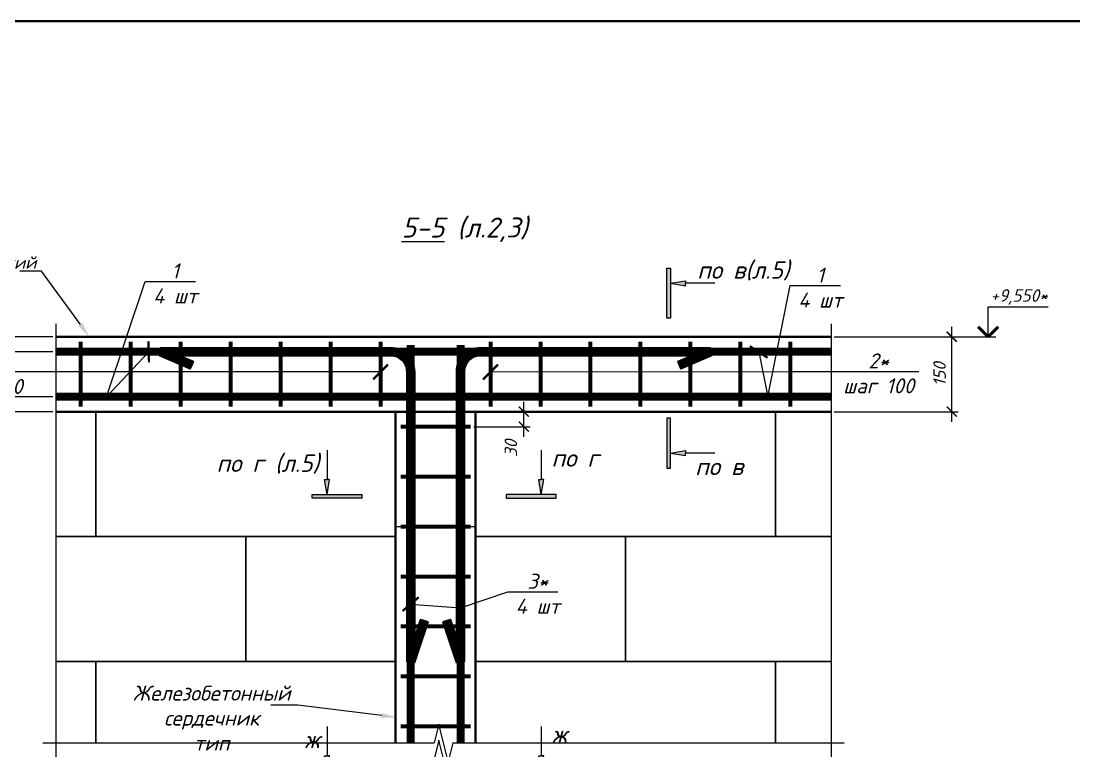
# Model space of a CAD drawing. Header units: millimetres. Extents: x -1807136 to 121189, y 23614 to 410608.
# Drawn here: x 20301 to 22408, y 34982 to 36443 of the extents above; entities that cross this region are included whole.
import ezdxf
from ezdxf import colors
from ezdxf.entities.mleader import LeaderData, LeaderLine
from ezdxf.enums import TextEntityAlignment as Align
from ezdxf.math import Vec2, Vec3

# ---------------------------------------------------------------- set-up
doc = ezdxf.new("R2010")
doc.units = ezdxf.units.MM
doc.header["$PDMODE"] = 3
doc.layers.get('0').update_dxf_attribs({"lineweight": 5})
doc.layers.get('Defpoints').update_dxf_attribs({"lineweight": 0})
for name, color, linetype, lineweight in [('#Dimensions', 7, 'Continuous', 9), ('#Арматура', 152, 'Continuous', 30), ('#Бетон разрез', 22, 'Continuous', 40), ('#Выноски', 7, 'Continuous', 15), ('#Газобетон вид', 150, 'Continuous', 18), ('#разм', 7, 'Continuous', 9), ('A-okno', 7, 'Continuous', 0), ('k_ Размеры', 7, 'Continuous', 15)]:
    doc.layers.add(name, color=color, linetype=linetype, lineweight=lineweight)
doc.layers.add('#Арматура вид_2', color=7, linetype='Continuous', lineweight=35, true_color=0x616161)
doc.styles.add('STEP PR', font='isocpeui.ttf')
doc.dimstyles.new('SPDS', dxfattribs={"dimscale": 10, "dimtxt": 2.5, "dimasz": 2, "dimexe": 1.25, "dimexo": 0.625, "dimtad": 1, "dimdec": 0, "dimrnd": 0.001, "dimtxsty": 'STEP PR', "dimblk": 'ARCHTICK', "dimcen": 2.5, "dimdle": 2, "dimclrd": 256, "dimclre": 256, "dimclrt": 7, "dimadec": 0, "dimazin": 2, "dimtfac": 0.75, "dimtdec": 0, "dimtmove": 1, "dimatfit": 3, "dimfxl": 1, "dimtolj": 1, "dimarcsym": 1})

# ---------------------------------------------------------------- blocks, each defined once
blk = doc.blocks.new('*U402')
at = {"color": 0, "linetype": 'ByBlock', "lineweight": -2}
blk.add_line((111.676, 0), (56.463, 0), dxfattribs=at)
blk = doc.blocks.new('*U385')
at = {"color": 0, "linetype": 'ByBlock', "lineweight": -2}
blk.add_line((111.676, 0), (56.463, 0), dxfattribs=at)
blk = doc.blocks.new('*U96')
at = {"layer": '#разм', "ltscale": 100, "elevation": 0}
for points in [[(4577173, -920400), (4578375, -920400)], [(4577173, -921000), (4577173, -920400)], [(4575899, -921000), (4577323, -921000)]]:
    blk.add_lwpolyline(points, dxfattribs=at)
at = {"layer": 'A-okno', "color": 0, "lineweight": 50, "ltscale": 100, "elevation": 0}
for points in [[(4577173, -921000), (4576973, -920800)], [(4577173, -921000), (4577373, -920800)]]:
    blk.add_lwpolyline(points, dxfattribs=at)
at = {"layer": '#разм', "style": 'STEP PR'}
for tag, p in [('ОТМЕТКА', (4577216, -920299)), ('ПРИМЕЧАНИЕ', (4577314, -920711))]:
    blk.add_attdef(tag, p, '', height=250, dxfattribs=at)
blk = doc.blocks.new('*U107')
at = {"color": 0, "linetype": 'ByBlock', "lineweight": -2}
for p, q in [((26.107, 0), (26.419, 1.25)), ((26.419, 1.25), (27.044, -1.25)), ((26.107, 0), (0, 0)), ((27.044, -1.25), (27.357, 0)), ((53.463, 0), (27.357, 0))]:
    blk.add_line(p, q, dxfattribs=at)
blk = doc.blocks.new('_ArchTick')
at = {"color": 0, "linetype": 'ByBlock', "const_width": 0.15}
blk.add_lwpolyline([(-0.5, -0.5), (0.5, 0.5)], dxfattribs=at)
blk = doc.blocks.new('*D327')
at = {"layer": '#Dimensions', "lineweight": -2, "transparency": 16777216}
for p, q in [((22163.2, 35640.7), (22163.2, 35830.7)), ((21927.9, 35810.7), (22175.7, 35810.7)), ((21927.9, 35660.7), (22175.7, 35660.7))]:
    blk.add_line(p, q, dxfattribs=at)
at = {"layer": 'Defpoints', "color": 0, "lineweight": 40, "transparency": 16777216}
for p in [(21921.7, 35810.7), (22163.2, 35810.7), (21921.7, 35660.7)]:
    blk.add_point(p, dxfattribs=at)
at = {"layer": '#Dimensions', "lineweight": -2, "transparency": 16777216, "xscale": 20, "yscale": 20, "zscale": 20}
for p, rotation in [((22163.2, 35810.7), 90), ((22163.2, 35660.7), 270)]:
    blk.add_blockref('_ArchTick', p, dxfattribs=dict(at, rotation=rotation))
at = {"layer": '#Dimensions', "transparency": 16777216, "insert": (22138.7, 35735.7), "char_height": 25, "attachment_point": 5, "rotation": 90, "style": 'STEP PR'}
blk.add_mtext('\\A1;150', dxfattribs=at)
blk = doc.blocks.new('*U481')
at = {"ltscale": 100}
h = blk.add_hatch(color=256, dxfattribs=at)
h.dxf.hatch_style = 1
h.paths.add_polyline_path([(1415, 1070), (1365, 1070), (1315, 1070), (1365, 770)])
h = blk.add_hatch(color=256, dxfattribs=at)
h.dxf.hatch_style = 1
h.paths.add_polyline_path([(1665, 700), (1665, 770), (665, 770), (665, 700)])
at = {"linetype": 'Continuous', "ltscale": 100}
for p, q in [((1365, 770), (1315, 1070)), ((1315, 1070), (1365, 1070)), ((1415, 1070), (1365, 1070)), ((1365, 770), (1415, 1070)), ((1665, 770), (665, 770)), ((665, 700), (1665, 700)), ((1665, 700), (1665, 770))]:
    blk.add_line(p, q, dxfattribs=at)
at = {"linetype": 'Continuous', "ltscale": 100, "extrusion": (1, -1e-16, 0), "elevation": 1365}
blk.add_lwpolyline([(1660, 0), (1070, 0)], dxfattribs=at)
at = {"linetype": 'Continuous', "ltscale": 100}
blk.add_lwpolyline([(665, 700), (665, 770)], dxfattribs=at)
at = {"ltscale": 100, "style": 'STEP PR'}
blk.add_attdef('Nh', text='', height=350, dxfattribs=at).set_placement((1799, 1222), align=Align.RIGHT)
blk = doc.blocks.new('*U104')
at = {"ltscale": 100}
h = blk.add_hatch(color=256, dxfattribs=at)
h.dxf.hatch_style = 1
h.paths.add_polyline_path([(-85, 1070), (-35, 1070), (15, 1070), (-35, 770)])
h = blk.add_hatch(color=256, dxfattribs=at)
h.dxf.hatch_style = 1
h.paths.add_polyline_path([(665, 700), (665, 770), (-335, 770), (-335, 700)])
at = {"linetype": 'Continuous', "ltscale": 100}
for p, q in [((-85, 1070), (-35, 1070)), ((-35, 770), (-85, 1070)), ((-35, 770), (15, 1070)), ((15, 1070), (-35, 1070)), ((-335, 700), (-335, 770)), ((-335, 770), (665, 770)), ((665, 700), (-335, 700))]:
    blk.add_line(p, q, dxfattribs=at)
at = {"linetype": 'Continuous', "ltscale": 100, "extrusion": (-1, -1e-16, 0), "elevation": 35}
blk.add_lwpolyline([(-1660, 0), (-1070, 0)], dxfattribs=at)
at = {"linetype": 'Continuous', "ltscale": 100}
blk.add_lwpolyline([(665, 700), (665, 770)], dxfattribs=at)
at = {"ltscale": 100, "style": 'STEP PR'}
blk.add_attdef('Nh', text='', height=350, dxfattribs=at).set_placement((-192, 1222), align=Align.RIGHT)
blk = doc.blocks.new('*D328')
at = {"layer": '#Dimensions', "lineweight": -2, "transparency": 16777216}
for p, q in [((20138.3, 35830.7), (20138.3, 35760.7)), ((20364, 35810.7), (20125.8, 35810.7)), ((20364, 35780.7), (20125.8, 35780.7))]:
    blk.add_line(p, q, dxfattribs=at)
at = {"layer": 'Defpoints', "color": 0, "lineweight": 40, "transparency": 16777216}
for p in [(20370.3, 35810.7), (20138.3, 35780.7), (20370.3, 35780.7)]:
    blk.add_point(p, dxfattribs=at)
at = {"layer": '#Dimensions', "lineweight": -2, "transparency": 16777216, "xscale": 20, "yscale": 20, "zscale": 20}
for p, rotation in [((20138.3, 35810.7), 90), ((20138.3, 35780.7), 270)]:
    blk.add_blockref('_ArchTick', p, dxfattribs=dict(at, rotation=rotation))
at = {"layer": '#Dimensions', "transparency": 16777216, "insert": (20113.8, 35852), "char_height": 25, "attachment_point": 5, "rotation": 90, "style": 'STEP PR'}
blk.add_mtext('\\A1;30', dxfattribs=at)
blk = doc.blocks.new('*D329')
at = {"layer": '#Dimensions', "lineweight": -2, "transparency": 16777216}
for p, q in [((20138.3, 35800.7), (20138.3, 35670.7)), ((20364, 35780.7), (20125.8, 35780.7)), ((20364, 35690.7), (20125.8, 35690.7))]:
    blk.add_line(p, q, dxfattribs=at)
at = {"layer": 'Defpoints', "color": 0, "lineweight": 40, "transparency": 16777216}
for p in [(20370.3, 35780.7), (20138.3, 35690.7), (20370.3, 35690.7)]:
    blk.add_point(p, dxfattribs=at)
at = {"layer": '#Dimensions', "lineweight": -2, "transparency": 16777216, "xscale": 20, "yscale": 20, "zscale": 20}
for p, rotation in [((20138.3, 35780.7), 90), ((20138.3, 35690.7), 270)]:
    blk.add_blockref('_ArchTick', p, dxfattribs=dict(at, rotation=rotation))
at = {"layer": '#Dimensions', "transparency": 16777216, "insert": (20113.8, 35735.7), "char_height": 25, "attachment_point": 5, "rotation": 90, "style": 'STEP PR'}
blk.add_mtext('\\A1;90', dxfattribs=at)
blk = doc.blocks.new('*D330')
at = {"layer": '#Dimensions', "lineweight": -2, "transparency": 16777216}
for p, q in [((20138.3, 35710.7), (20138.3, 35640.7)), ((20364, 35690.7), (20125.8, 35690.7)), ((20364, 35660.7), (20125.8, 35660.7)), ((20138.3, 35581.6), (20138.3, 35660.7))]:
    blk.add_line(p, q, dxfattribs=at)
at = {"layer": 'Defpoints', "color": 0, "lineweight": 40, "transparency": 16777216}
for p in [(20370.3, 35690.7), (20138.3, 35660.7), (20370.3, 35660.7)]:
    blk.add_point(p, dxfattribs=at)
at = {"layer": '#Dimensions', "lineweight": -2, "transparency": 16777216, "xscale": 20, "yscale": 20, "zscale": 20}
for p, rotation in [((20138.3, 35690.7), 90), ((20138.3, 35660.7), 270)]:
    blk.add_blockref('_ArchTick', p, dxfattribs=dict(at, rotation=rotation))
at = {"layer": '#Dimensions', "transparency": 16777216, "insert": (20113.8, 35611.1), "char_height": 25, "attachment_point": 5, "rotation": 90, "style": 'STEP PR'}
blk.add_mtext('\\A1;30', dxfattribs=at)
blk = doc.blocks.new('*D331')
at = {"layer": '#Dimensions', "lineweight": -2, "transparency": 16777216}
for p, q in [((20071, 35830.7), (20071, 35640.7)), ((20364, 35810.7), (20058.5, 35810.7)), ((20364, 35660.7), (20058.5, 35660.7))]:
    blk.add_line(p, q, dxfattribs=at)
at = {"layer": 'Defpoints', "color": 0, "lineweight": 40, "transparency": 16777216}
for p in [(20370.3, 35810.7), (20071, 35660.7), (20370.3, 35660.7)]:
    blk.add_point(p, dxfattribs=at)
at = {"layer": '#Dimensions', "lineweight": -2, "transparency": 16777216, "xscale": 20, "yscale": 20, "zscale": 20}
for p, rotation in [((20071, 35810.7), 90), ((20071, 35660.7), 270)]:
    blk.add_blockref('_ArchTick', p, dxfattribs=dict(at, rotation=rotation))
at = {"layer": '#Dimensions', "transparency": 16777216, "insert": (20046.5, 35735.7), "char_height": 25, "attachment_point": 5, "rotation": 90, "style": 'STEP PR'}
blk.add_mtext('\\A1;150', dxfattribs=at)
blk = doc.blocks.new('*U604')
at = {"linetype": 'ByBlock', "ltscale": 100}
h = blk.add_hatch(color=256, dxfattribs=at)
h.dxf.hatch_style = 1
h.paths.add_polyline_path([(35, 0), (-35, 0), (-35, -1000), (35, -1000)])
h = blk.add_hatch(color=256, dxfattribs=at)
h.dxf.hatch_style = 1
h.paths.add_polyline_path([(335, -750), (335, -700), (335, -650), (35, -700)])
for p, q in [((35, 0), (-35, 0)), ((-35, 0), (-35, -1000)), ((35, -1000), (35, 0)), ((35, -700), (335, -650)), ((35, -700), (335, -750)), ((335, -650), (335, -700)), ((335, -750), (335, -700)), ((-35, -1000), (35, -1000))]:
    blk.add_line(p, q, dxfattribs=at)
at = {"linetype": 'ByBlock', "ltscale": 100, "extrusion": (0, -1, 0), "elevation": 700}
blk.add_lwpolyline([(925, 0), (335, 0)], dxfattribs=at)
at = {"ltscale": 100, "style": 'STEP PR'}
blk.add_attdef('Nv', text='', height=350, dxfattribs=at).set_placement((781, -1140), align=Align.RIGHT)
blk = doc.blocks.new('*U154')
at = {"linetype": 'ByBlock', "ltscale": 100}
h = blk.add_hatch(color=256, dxfattribs=at)
h.dxf.hatch_style = 1
h.paths.add_polyline_path([(35, 1000), (-35, 1000), (-35, 0), (35, 0)])
h = blk.add_hatch(color=256, dxfattribs=at)
h.dxf.hatch_style = 1
h.paths.add_polyline_path([(335, 750), (335, 700), (335, 650), (35, 700)])
for p, q in [((-35, 1000), (35, 1000)), ((-35, 0), (-35, 1000)), ((35, 1000), (35, 0)), ((35, 700), (335, 750)), ((35, 700), (335, 650)), ((335, 750), (335, 700)), ((335, 650), (335, 700)), ((35, 0), (-35, 0))]:
    blk.add_line(p, q, dxfattribs=at)
at = {"linetype": 'ByBlock', "ltscale": 100, "extrusion": (0, 1, 0), "elevation": 700}
blk.add_lwpolyline([(-925, 0), (-335, 0)], dxfattribs=at)
at = {"ltscale": 100, "style": 'STEP PR'}
blk.add_attdef('Nv', text='', height=350, dxfattribs=at).set_placement((781, 790), align=Align.RIGHT)
blk = doc.blocks.new('*D406')
at = {"layer": 'Defpoints', "color": 0, "transparency": 16777216}
for p in [(21200.1, 35660.7), (21306.7, 35660.7), (21200.1, 35630.7)]:
    blk.add_point(p, dxfattribs=at)
at = {"layer": 'k_ Размеры', "lineweight": -2, "transparency": 16777216}
for p, q in [((21306.7, 35610.7), (21306.7, 35680.7)), ((21206.4, 35660.7), (21319.2, 35660.7)), ((21206.4, 35630.7), (21319.2, 35630.7))]:
    blk.add_line(p, q, dxfattribs=at)
at = {"layer": 'k_ Размеры', "lineweight": -2, "transparency": 16777216, "xscale": 20, "yscale": 20, "zscale": 20}
for p, rotation in [((21306.7, 35660.7), 90), ((21306.7, 35630.7), 270)]:
    blk.add_blockref('_ArchTick', p, dxfattribs=dict(at, rotation=rotation))
at = {"layer": 'k_ Размеры', "color": 7, "transparency": 16777216, "insert": (21280.8, 35587.2), "char_height": 25, "attachment_point": 5, "rotation": 90, "style": 'STEP PR'}
blk.add_mtext('\\A1;30', dxfattribs=at)

msp = doc.modelspace()

# ---------------------------------------------------------------- linework, layer by layer
at = {"layer": '#Арматура'}
for points, const_width in [([(20420.1, 35670.7), (20420.1, 35800.7)], 8), ([(20520.1, 35670.7), (20520.1, 35800.7)], 8), ([(20620.1, 35670.7), (20620.1, 35800.7)], 8), ([(20720.1, 35670.7), (20720.1, 35800.7)], 8), ([(20820.1, 35670.7), (20820.1, 35800.7)], 8), ([(20920.1, 35670.7), (20920.1, 35800.7)], 8), ([(21020.1, 35670.7), (21020.1, 35800.7)], 8), ([(21080.1, 35794), (21080.1, 34997.7)], 16), ([(21180.1, 35794), (21180.1, 34997.7)], 16), ([(21240.1, 35670.7), (21240.1, 35800.7)], 8), ([(21340.1, 35670.7), (21340.1, 35800.7)], 8), ([(21440.1, 35670.7), (21440.1, 35800.7)], 8), ([(21540.1, 35670.7), (21540.1, 35800.7)], 8), ([(21640.1, 35670.7), (21640.1, 35800.7)], 8), ([(21740.1, 35670.7), (21740.1, 35800.7)], 8), ([(21840.1, 35670.7), (21840.1, 35800.7)], 8), ([(20370.3, 35780.7), (21921.7, 35780.7)], 16), ([(20370.3, 35690.7), (21921.7, 35690.7)], 16), ([(21200.1, 35630.7), (21060.1, 35630.7)], 8), ([(21200.1, 35530.7), (21060.1, 35530.7)], 8), ([(21200.1, 35430.7), (21060.1, 35430.7)], 8), ([(21200.1, 35330.7), (21060.1, 35330.7)], 8), ([(21200.1, 35230.7), (21060.1, 35230.7)], 8), ([(21200.1, 35130.7), (21060.1, 35130.7)], 8), ([(21200.1, 35030.7), (21060.1, 35030.7)], 8)]:
    msp.add_lwpolyline(points, dxfattribs=dict(at, const_width=const_width))
for points in [[(21115.4, 35239.8), (21100.2, 35244.9), (21088.3, 35209.6), (21088.3, 35740.7, 0.414214), (21040.3, 35788.7), (20580.3, 35788.7), (20577.2, 35773.3), (20639.1, 35746.3), (20645.5, 35760.9), (20618.6, 35772.7), (21040.3, 35772.7, -0.414214), (21072.3, 35740.7), (21072.3, 35160.5), (21087.9, 35158.1)], [(21144.9, 35239.8), (21160, 35244.9), (21171.9, 35209.6), (21171.9, 35740.7, -0.414214), (21219.9, 35788.7), (21680, 35788.7), (21683.1, 35773.3), (21621.2, 35746.3), (21614.8, 35760.9), (21641.7, 35772.7), (21219.9, 35772.7, 0.414214), (21187.9, 35740.7), (21187.9, 35160.5), (21172.3, 35158.1)]]:
    msp.add_lwpolyline(points, format="xyb", close=True, dxfattribs=at)
at = {"layer": '#Арматура вид_2', "const_width": 16}
for points in [[(20642.3, 35753.6), (20580.3, 35780.7), (21040.3, 35780.7, -0.414214), (21080.3, 35740.7), (21080.3, 35160.7), (21107.8, 35242.4)], [(21618, 35753.6), (21679.9, 35780.7), (21219.9, 35780.7, 0.414214), (21179.9, 35740.7), (21179.9, 35160.7), (21152.5, 35242.4)]]:
    msp.add_lwpolyline(points, format="xyb", dxfattribs=at)
at = {"layer": '#Бетон разрез'}
for points in [[(20370.3, 35810.7), (21921.7, 35810.7)], [(20370.3, 35660.7), (21921.7, 35660.7)], [(21050.1, 35660.7), (21050.1, 34997.7)], [(21210.1, 35660.7), (21210.1, 34997.7)]]:
    msp.add_lwpolyline(points, dxfattribs=at)
at = {"layer": '#Газобетон вид'}
for points in [[(20370.3, 35410.7), (20450.1, 35410.7), (20450.1, 35660.7), (20370.3, 35660.7)], [(21921.7, 35410.7), (21810.1, 35410.7), (21810.1, 35660.7), (21921.7, 35660.7)], [(20370.3, 35160.7), (20750.1, 35160.7), (20750.1, 35410.7), (20370.3, 35410.7)], [(21050.1, 35410.7), (20750.1, 35410.7), (20750.1, 35160.7), (21050.1, 35160.7)], [(21210.1, 35410.7), (21510.1, 35410.7), (21510.1, 35160.7), (21210.1, 35160.7)], [(21921.7, 35160.7), (21510.1, 35160.7), (21510.1, 35410.7), (21921.7, 35410.7)], [(20450.1, 34997.7), (20450.1, 35160.7), (20370.3, 35160.7)], [(21050.1, 34997.7), (21050.1, 35160.7), (20450.1, 35160.7), (20450.1, 34997.7)], [(21210.1, 34997.7), (21210.1, 35160.7), (21810.1, 35160.7), (21810.1, 34997.7)], [(21810.1, 34997.7), (21810.1, 35160.7), (21921.7, 35160.7)]]:
    msp.add_lwpolyline(points, dxfattribs=at)
for points in [[(20450.1, 35410.7), (21050.1, 35410.7), (21050.1, 35660.7), (20450.1, 35660.7)], [(21810.1, 35410.7), (21210.1, 35410.7), (21210.1, 35660.7), (21810.1, 35660.7)]]:
    msp.add_lwpolyline(points, close=True, dxfattribs=at)
at = {"color": 3, "lineweight": 40}
msp.add_lwpolyline([(13722.6, 36442.8), (24318.1, 36442.8), (24318.1, 28653.3), (13722.6, 28653.3)], close=True, dxfattribs=at)
msp.add_lwpolyline([(21050.1, 35430.7), (21210.1, 35430.7)])

# ---------------------------------------------------------------- block references
at = {"layer": '#Dimensions', "xscale": 0.1, "yscale": 0.1, "zscale": 0.1}
msp.add_blockref('*U96', (-435481.2, 127910.7, 0), dxfattribs=at).add_auto_attribs({'ОТМЕТКА': '+9,550*'})
ref = msp.add_blockref('*U154', (21596.7, 35847.9), dxfattribs=dict(xscale=0.1, yscale=0.1, zscale=0.1))
ref.add_attrib('Nv', 'по в(л.5)', dxfattribs={"ltscale": 100, "height": 35, "style": 'STEP PR'}).set_placement((21838.4, 35926.9), align=Align.RIGHT)
at = {"xscale": -30, "yscale": -30, "zscale": -30, "rotation": 270}
for name, p in [('*U402', (20370.3, 32486.6)), ('*U385', (21921.7, 32486.6))]:
    msp.add_blockref(name, p, dxfattribs=at)
ref = msp.add_blockref('*U604', (21596.7, 35647.7), dxfattribs=dict(xscale=0.1, yscale=0.1, zscale=0.1))
ref.add_attrib('Nv', 'по в', dxfattribs={"ltscale": 100, "height": 35, "style": 'STEP PR'}).set_placement((21745.7, 35533.7), align=Align.RIGHT)
at = {"xscale": 0.1, "yscale": 0.1, "zscale": 0.1}
for p, values in [((20916.4, 35417.9), {'Nh': 'по г (л.5)'}), ((20916.4, 34864.8), {'Nh': 'ж'})]:
    msp.add_blockref('*U104', p, dxfattribs=at).add_auto_attribs(values)
ref = msp.add_blockref('*U481', (21205.2, 35417.9), dxfattribs=dict(xscale=0.1, yscale=0.1, zscale=0.1))
ref.add_attrib('Nh', 'по г', dxfattribs={"ltscale": 100, "height": 35, "style": 'STEP PR'}).set_placement((21456.7, 35550.6), align=Align.RIGHT)
at = {"xscale": -30, "yscale": -30, "zscale": -30}
for p in [(21947.9, 34997.7), (21947.9, 34965.4)]:
    msp.add_blockref('*U107', p, dxfattribs=at)
ref = msp.add_blockref('*U481', (21205.2, 34864.8), dxfattribs=dict(xscale=0.1, yscale=0.1, zscale=0.1))
ref.add_attrib('Nh', 'ж', dxfattribs={"ltscale": 100, "height": 35, "style": 'STEP PR'}).set_placement((21392.4, 34997.5), align=Align.RIGHT)

# ---------------------------------------------------------------- texts
at = {"layer": '#Dimensions', "style": 'STEP PR'}
msp.add_text('%%U5-5%%U (л.2,3)', height=40, dxfattribs=at).set_placement((21188.3, 36009.4), align=Align.CENTER)

# ---------------------------------------------------------------- dimensions: what is measured, and where the dimension line sits
at = {"layer": '#Dimensions'}
for base, p1, p2, picture, middle in [((20138.3, 35780.7), (20370.3, 35810.7), (20370.3, 35780.7), '*D328', (20138.3, 35852)), ((20138.3, 35660.7), (20370.3, 35690.7), (20370.3, 35660.7), '*D330', (20151.4, 35611.1))]:
    dim = msp.add_linear_dim(base=base, p1=p1, p2=p2, angle=90, dimstyle='SPDS', override={"dimscale": 10, "dimgap": 1.2, "dimrnd": 5, "dimtxsty": 'STEP PR', "dimblk1": 'ArchTick', "dimblk2": 'ArchTick', "dimsah": 1, "dimclrt": 256}, dxfattribs=at)
    dim.commit()
    dim.dimension.update_dxf_attribs({"geometry": picture, "text_midpoint": middle, "dimtype": 160})
for base, p1, p2, override, picture, middle in [((20071, 35660.7), (20370.3, 35810.7), (20370.3, 35660.7), {"dimgap": 1.2, "dimrnd": 5, "dimtxsty": 'STEP PR', "dimblk1": 'ArchTick', "dimblk2": 'ArchTick', "dimsah": 1, "dimclrt": 256}, '*D331', (20046.5, 35735.7)), ((22163.2, 35810.7), (21921.7, 35660.7), (21921.7, 35810.7), {"dimgap": 1.2, "dimrnd": 5, "dimblk1": 'ArchTick', "dimblk2": 'ArchTick', "dimsah": 1, "dimclrt": 256}, '*D327', (22138.7, 35735.7)), ((20138.3, 35690.7), (20370.3, 35780.7), (20370.3, 35690.7), {"dimscale": 10, "dimgap": 1.2, "dimrnd": 5, "dimtxsty": 'STEP PR', "dimblk1": 'ArchTick', "dimblk2": 'ArchTick', "dimsah": 1, "dimclrt": 256}, '*D329', (20113.8, 35735.7))]:
    dim = msp.add_linear_dim(base=base, p1=p1, p2=p2, angle=90, dimstyle='SPDS', override=override, dxfattribs=at)
    dim.commit()
    dim.dimension.update_dxf_attribs({"geometry": picture, "text_midpoint": middle})
at = {"layer": 'k_ Размеры'}
dim = msp.add_linear_dim(base=(21306.7, 35660.7), p1=(21200.1, 35630.7), p2=(21200.1, 35660.7), angle=90, dimstyle='SPDS', dxfattribs=at)
dim.commit()
dim.dimension.update_dxf_attribs({"geometry": '*D406', "text_midpoint": (21299.6, 35587.2), "dimtype": 160})

# ---------------------------------------------------------------- leaders
at = {"layer": '#Dimensions'}
ml = msp.add_multileader_mtext('Standard', dxfattribs=at)
ml.set_content('Aнтисейсмический\\P\\pxqc;пояс {\\A1;тип 1              }', color=256, style='STEP PR')
ml.set_leader_properties(color=256, linetype='ByLayer', lineweight=-1)
ml.build(insert=Vec2(0, 0))
ml.multileader.update_dxf_attribs({"text_left_attachment_type": 6, "text_right_attachment_type": 6, "dogleg_length": 0, "arrow_head_size": 30, "scale": 0.1})
ctx = ml.context
ctx.base_point, ctx.scale, ctx.char_height, ctx.arrow_head_size, ctx.landing_gap_size, ctx.plane_origin = Vec3(20022.8, 35941.9), 0.1, 25, 30, 12.5, Vec3(22624.5, 34577.5)
ctx.left_attachment, ctx.right_attachment, ctx.text_align_type = 6, 6, 1
notes = []
notes.append((ctx, [(1, (1, 1, 0), (20341.7, 35941.9), (-1, 0), 0, [(1, [(20437, 35810.7)], 0, [])])]))
ctx.mtext.insert, ctx.mtext.rotation, ctx.mtext.width, ctx.mtext.defined_height, ctx.mtext.alignment, ctx.mtext.flow_direction = Vec3(20182.2, 35971.9), 6.283185, 305.314, 77, 2, 5
ml = msp.add_multileader_mtext('Standard', dxfattribs=at)
ml.set_content('\\A1;Железобетонный \\Pсердечник тип 1               ', color=256, style='STEP PR')
ml.set_leader_properties(color=256, linetype='ByLayer', lineweight=-1)
ml.build(insert=Vec2(0, 0))
ml.multileader.update_dxf_attribs({"text_left_attachment_type": 6, "text_right_attachment_type": 6, "dogleg_length": 0, "arrow_head_size": 30, "scale": 0.1})
ctx = ml.context
ctx.base_point, ctx.scale, ctx.char_height, ctx.arrow_head_size, ctx.landing_gap_size, ctx.plane_origin = Vec3(20509.6, 35073.3), 0.1, 30, 30, 12.5, Vec3(23137.5, 33709)
ctx.left_attachment, ctx.right_attachment, ctx.text_align_type = 6, 6, 1
notes.append((ctx, [(1, (1, 1, 0), (20854.6, 35073.3), (-1, 0), 0, [(1, [(21052, 35048.8)], 0, [])])]))
ctx.mtext.insert, ctx.mtext.rotation, ctx.mtext.width, ctx.mtext.defined_height, ctx.mtext.alignment, ctx.mtext.flow_direction = Vec3(20682.1, 35112.3), 6.283185, 410.366, 77, 2, 5
at = {"layer": '#Выноски'}
ml = msp.add_multileader_mtext('Standard', dxfattribs=at)
ml.set_content('\\A1;1\\P4 шт', color=256, style='STEP PR')
ml.set_leader_properties(color=256, linetype='ByLayer', lineweight=-1)
ml.set_arrow_properties(name='ARCHTICK')
ml.build(insert=Vec2(0, 0))
ml.multileader.update_dxf_attribs({"text_left_attachment_type": 6, "text_right_attachment_type": 6, "dogleg_length": 0, "arrow_head_size": 30, "scale": 0.1})
ctx = ml.context
ctx.base_point, ctx.scale, ctx.char_height, ctx.arrow_head_size, ctx.landing_gap_size, ctx.plane_origin = Vec3(20548.9, 35921.5), 0.1, 30, 30, 12.5, Vec3(21502.8, 34834.4)
ctx.left_attachment, ctx.right_attachment, ctx.text_align_type = 6, 6, 1
notes.append((ctx, [(0, (1, 1, 0), (20548.9, 35921.5), (1, 0), 0, [(0, [(20556, 35780.7), (20471.3, 35690.5)], 0, [])])]))
ctx.mtext.insert, ctx.mtext.rotation, ctx.mtext.alignment, ctx.mtext.flow_direction = Vec3(20609.1, 35957.5), 6.283185, 2, 5
ml = msp.add_multileader_mtext('Standard', dxfattribs=at)
ml.set_content('\\A1;1\\P4 шт', color=256, style='STEP PR')
ml.set_leader_properties(color=256, linetype='ByLayer', lineweight=-1)
ml.set_arrow_properties(name='ARCHTICK')
ml.build(insert=Vec2(0, 0))
ml.multileader.update_dxf_attribs({"text_left_attachment_type": 6, "text_right_attachment_type": 6, "dogleg_length": 0, "arrow_head_size": 30, "scale": 0.1})
ctx = ml.context
ctx.base_point, ctx.scale, ctx.char_height, ctx.arrow_head_size, ctx.landing_gap_size, ctx.plane_origin = Vec3(21840, 35913.1), 0.1, 30, 30, 12.5, Vec3(22723.5, 34834)
ctx.left_attachment, ctx.right_attachment, ctx.text_align_type = 6, 6, 1
notes.append((ctx, [(0, (1, 1, 0), (21840, 35913.1), (1, 0), 0, [(0, [(21776.7, 35780.3), (21795.3, 35690.2)], 0, [])])]))
ctx.mtext.insert, ctx.mtext.rotation, ctx.mtext.alignment, ctx.mtext.flow_direction = Vec3(21900.1, 35949.1), 6.283185, 2, 5
ml = msp.add_multileader_mtext('Standard', dxfattribs=at)
ml.set_content('\\A1;2*\\Pшаг 100', color=256, style='STEP PR')
ml.set_leader_properties(color=256, linetype='ByLayer', lineweight=-1)
ml.set_arrow_properties(name='ARCHTICK')
ml.build(insert=Vec2(0, 0))
ml.multileader.update_dxf_attribs({"text_left_attachment_type": 6, "text_right_attachment_type": 6, "dogleg_length": 0, "arrow_head_size": 30, "scale": 0.1})
ctx = ml.context
ctx.base_point, ctx.scale, ctx.char_height, ctx.arrow_head_size, ctx.landing_gap_size, ctx.plane_origin = Vec3(20145.4, 35740.3), 0.1, 30, 30, 12.5, Vec3(21326.6, 34661.2)
ctx.left_attachment, ctx.right_attachment, ctx.text_align_type = 6, 6, 1
notes.append((ctx, [(1, (1, 1, 0), (20320.1, 35740.3), (-1, 0), 0, [(0, [(21020.1, 35740.3), (20420.1, 35740.3)], 0, [])])]))
ctx.mtext.insert, ctx.mtext.rotation, ctx.mtext.alignment, ctx.mtext.flow_direction = Vec3(20232.8, 35776.3), 6.283185, 2, 5
ml = msp.add_multileader_mtext('Standard', dxfattribs=at)
ml.set_content('\\A1;2*\\Pшаг 100', color=256, style='STEP PR')
ml.set_leader_properties(color=256, linetype='ByLayer', lineweight=-1)
ml.set_arrow_properties(name='ARCHTICK')
ml.build(insert=Vec2(0, 0))
ml.multileader.update_dxf_attribs({"text_left_attachment_type": 6, "text_right_attachment_type": 6, "dogleg_length": 0, "arrow_head_size": 30, "scale": 0.1})
ctx = ml.context
ctx.base_point, ctx.scale, ctx.char_height, ctx.arrow_head_size, ctx.landing_gap_size, ctx.plane_origin = Vec3(21929.4, 35741.5), 0.1, 30, 30, 12.5, Vec3(23140.6, 34662.4)
ctx.left_attachment, ctx.right_attachment, ctx.text_align_type = 6, 6, 1
notes.append((ctx, [(0, (1, 1, 0), (21929.4, 35741.5), (1, 0), 0, [(1, [(21240.1, 35740.3), (21840.1, 35741.3)], 0, [])])]))
ctx.mtext.insert, ctx.mtext.rotation, ctx.mtext.alignment, ctx.mtext.flow_direction = Vec3(22016.8, 35777.5), 6.283185, 2, 5
ml = msp.add_multileader_mtext('Standard', dxfattribs=at)
ml.set_content('\\A1;3*\\P4 шт', color=256, style='STEP PR')
ml.set_leader_properties(color=256, linetype='ByLayer', lineweight=-1)
ml.set_arrow_properties(name='ARCHTICK')
ml.build(insert=Vec2(0, 0))
ml.multileader.update_dxf_attribs({"text_left_attachment_type": 6, "text_right_attachment_type": 6, "dogleg_length": 0, "arrow_head_size": 30, "scale": 0.1})
ctx = ml.context
ctx.base_point, ctx.scale, ctx.char_height, ctx.arrow_head_size, ctx.landing_gap_size, ctx.plane_origin = Vec3(21274.5, 35300.3), 0.1, 30, 30, 12.5, Vec3(22401.3, 34217.2)
ctx.left_attachment, ctx.right_attachment, ctx.text_align_type = 6, 6, 1
notes.append((ctx, [(0, (1, 1, 0), (21274.5, 35300.3), (1, 0), 0, [(0, [(21080.1, 35275.4), (21179.9, 35267.9)], 0, [])])]))
ctx.mtext.insert, ctx.mtext.rotation, ctx.mtext.alignment, ctx.mtext.flow_direction = Vec3(21334.6, 35336.3), 6.283185, 2, 5
for ctx, leaders in notes:
    for number, flags, end, landing, length, lines in leaders:
        leader = LeaderData()
        leader.index, (leader.has_last_leader_line, leader.has_dogleg_vector, leader.attachment_direction) = number, flags
        leader.last_leader_point, leader.dogleg_vector, leader.dogleg_length = Vec3(end), Vec3(landing), length
        for number, points, colour, breaks in lines:
            line = LeaderLine()
            line.index, line.vertices, line.color, line.breaks = number, Vec3.list(points), colors.encode_raw_color(colour), breaks
            leader.lines.append(line)
        ctx.leaders.append(leader)

doc.saveas('drawing.dxf')
